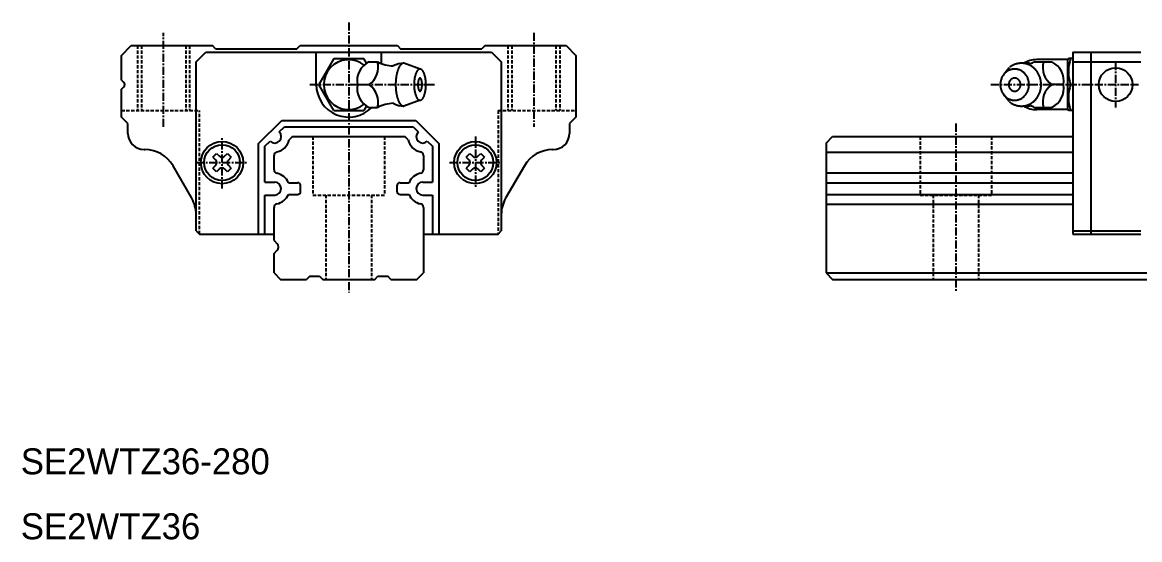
# Model space of a CAD drawing. Extents: x 10 to 419, y 10 to 199.
# Drawn here: x 10.2 to 182.3, y 9.9 to 89.6 of the extents above; entities that cross this region are included whole.
import ezdxf

# ---------------------------------------------------------------- set-up
doc = ezdxf.new("R2010")
doc.units = 0
doc.linetypes.add('CENTER', pattern=[2, 1.25, -0.25, 0.25, -0.25])
doc.linetypes.add('DASHED', pattern=[0.75, 0.5, -0.25])
doc.layers.get('0').update_dxf_attribs({"linetype": 'CONTINUOUS'})
doc.layers.add('CENTER', color=1, linetype='CENTER')

msp = doc.modelspace()

# ---------------------------------------------------------------- linework, layer by layer
at = {"color": 7, "linetype": 'CONTINUOUS'}
for p, q in [((25.499981, 80.70713), (25.499981, 84.49998)), ((25.500036, 84.49997), (27.000032, 85.99997)), ((26.999981, 86), (39.49998, 86)), ((37.00002, 83.49998), (38.50001, 84.99997)), ((38.5, 85), (82.49993, 85)), ((40.00004, 85.49999), (39.50004, 86)), ((39.99998, 85.5), (52.50001, 85.5)), ((52.50005, 85.49998), (53.00003, 85.99998)), ((53.00001, 86), (67.99998, 86)), ((55.49997, 80), (55.49997, 85)), ((65.49997, 85), (65.49997, 83.25493)), ((68.00002, 85.99999), (68.5, 85.5)), ((68.49997, 85.5), (80.99998, 85.5)), ((81.50002, 86), (81.00002, 85.5)), ((81.49998, 86), (93.99998, 86)), ((82.49998, 84.99999), (83.99998, 83.49999)), ((93.99999, 85.99998), (95.49999, 84.49997)), ((95.49998, 84.49998), (95.49998, 75)), ((171.99997, 84.99998), (171.99997, 56.99998)), ((171.99997, 84.99998), (182.49995, 84.99998)), ((174.79996, 84.99998), (174.79996, 56.99998)), ((36.99997, 57.50001), (36.99997, 83.49998)), ((58.19052, 84.00002), (55.88112, 80.00001)), ((58.19053, 84.00003), (60.49995, 84.00003)), ((60.49995, 84.00003), (62.80937, 84.00003)), ((63.21969, 83.28934), (62.80938, 84.00002)), ((63.64536, 83.5074), (64.92351, 83.5074)), ((71.48067, 82.39999), (68.9862, 83.29999)), ((83.99997, 83.49998), (83.99997, 57.50001)), ((166.09889, 83.50738), (168.78334, 83.50738)), ((171.24319, 83.84996), (166.44787, 83.84996)), ((171.24319, 83.84998), (171.32979, 83.99998)), ((171.24319, 76.14998), (171.24319, 83.84998)), ((171.99997, 83.99998), (171.32979, 83.99998)), ((171.99997, 83.49998), (182.49995, 83.49998)), ((162.18163, 82.57799), (161.376, 81.57176)), ((25.499981, 75), (25.499981, 79.29287)), ((25.500019, 80.70711), (25.853572, 80.35355)), ((25.500019, 79.29289), (25.853572, 79.64645)), ((58.19052, 76), (55.88112, 80.00001)), ((61.84948, 80), (63.64536, 80)), ((170.57135, 79.99998), (168.7755, 79.99998)), ((171.67621, 79.99998), (171.99997, 79.99998)), ((71.48067, 77.6), (68.9862, 76.7)), ((162.18163, 77.42197), (161.376, 78.4282)), ((58.19053, 76), (60.49995, 76)), ((60.49995, 76), (62.80937, 76)), ((63.23237, 76.73263), (62.80938, 76)), ((63.64536, 76.49259), (64.92351, 76.49259)), ((166.09889, 76.49258), (168.78334, 76.49258)), ((171.24319, 76.14997), (166.45207, 76.14997)), ((171.32979, 75.99998), (171.24319, 76.14998)), ((171.99997, 75.99998), (171.32979, 75.99998)), ((26.500021, 73.99999), (25.50002, 74.99999)), ((26.499981, 72.5), (26.499981, 74)), ((46.59999, 70.9142), (50.17998, 74.4942)), ((50.17997, 74.49421), (70.81997, 74.49421)), ((70.81999, 74.49421), (74.39999, 70.91421)), ((94.49998, 74), (94.49998, 72.5)), ((95.50001, 75.00001), (94.50001, 74.00001)), ((49.80709, 72.7071), (50.59421, 73.49421)), ((50.59419, 73.49421), (70.40576, 73.49421)), ((70.40577, 73.49422), (71.19288, 72.70711)), ((46.59997, 57), (46.59997, 70.91421)), ((47.59999, 70.49999), (48.39288, 71.29288)), ((51.84081, 71.99998), (51.34081, 71.49998)), ((51.84079, 71.99998), (69.15913, 71.99998)), ((69.65914, 71.49998), (69.15914, 71.99998)), ((72.60709, 71.29289), (73.39999, 70.5)), ((74.39997, 70.91421), (74.39997, 57)), ((133.99997, 71), (133.99997, 51)), ((133.99998, 71.00002), (134.99997, 72.00001)), ((134.99997, 72), (171.99997, 72)), ((28.999981, 70), (29.113247, 70)), ((39.57878, 68.83765), (40.02752, 68.38891)), ((39.5788, 68.83765), (40.16234, 69.4212)), ((40.16233, 69.4212), (40.61107, 68.97246)), ((41.38889, 68.97246), (41.83763, 69.4212)), ((41.83765, 69.4212), (42.42119, 68.83766)), ((41.97244, 68.3889), (42.42118, 68.83764)), ((47.59997, 65), (47.59997, 70.5)), ((48.99995, 66.89758), (48.99995, 69.10237)), ((71.99995, 69.10237), (71.99995, 66.89758)), ((73.39997, 70.5), (73.39997, 65)), ((78.57878, 68.83765), (79.02752, 68.38891)), ((78.57879, 68.83766), (79.16234, 69.4212)), ((79.16234, 69.4212), (79.61107, 68.97246)), ((80.3889, 68.97245), (80.83764, 69.42119)), ((80.83764, 69.4212), (81.42119, 68.83766)), ((80.97244, 68.38891), (81.42118, 68.83765)), ((91.88671, 70), (91.99998, 70)), ((133.99997, 69.58916), (171.99997, 69.58916)), ((36.33016, 62.50003), (33.443439, 67.49997)), ((40.02752, 67.61109), (39.57878, 67.16235)), ((40.16235, 66.57881), (39.5788, 67.16236)), ((42.42119, 67.16235), (41.83764, 66.57881)), ((42.42118, 67.16234), (41.97243, 67.61109)), ((79.02752, 67.6111), (78.57878, 67.16236)), ((79.16234, 66.57881), (78.5788, 67.16236)), ((81.42118, 67.16236), (80.83764, 66.57881)), ((81.42118, 67.16236), (80.97244, 67.6111)), ((87.55662, 67.5), (84.66989, 62.50003)), ((40.61108, 67.02754), (40.16234, 66.5788)), ((41.83764, 66.5788), (41.38889, 67.02755)), ((79.61107, 67.02754), (79.16234, 66.5788)), ((80.83762, 66.5788), (80.38889, 67.02754)), ((133.99997, 66.41083), (171.99997, 66.41083)), ((47.59997, 65), (49.09997, 65)), ((51.21048, 64.89999), (52.59996, 64.89999)), ((53.09996, 63.59999), (53.09996, 64.39999)), ((67.89996, 64.39999), (67.89996, 63.59999)), ((68.39996, 64.89999), (69.78944, 64.89999)), ((71.89997, 65), (73.39997, 65)), ((133.99997, 64.90001), (171.99997, 64.90001)), ((47.59997, 57), (47.59997, 63)), ((47.59997, 63), (49.09997, 63)), ((51.21048, 63.09999), (52.59996, 63.09999)), ((68.39996, 63.09999), (69.78944, 63.09999)), ((71.89997, 63), (73.39997, 63)), ((73.39997, 63), (73.39997, 57)), ((133.99997, 63.10001), (171.99997, 63.10001)), ((48.99995, 55.98994), (48.99995, 61.10238)), ((71.99995, 61.10238), (71.99995, 51)), ((133.99997, 61.58918), (171.99997, 61.58918)), ((37, 57.50003), (37.50001, 57.00001)), ((37.5, 57), (48.99995, 57)), ((71.99995, 57), (83.49993, 57)), ((83.49997, 57.00002), (83.99996, 57.50003)), ((171.99997, 57.49998), (182.49995, 57.49998)), ((171.99997, 56.99998), (182.49995, 56.99998)), ((48.99996, 55.98993), (49.49493, 55.49496)), ((48.99995, 51), (48.99995, 54.01002)), ((48.99996, 54.01002), (49.49494, 54.505)), ((49, 51), (50, 50)), ((49.99995, 49.99998), (53.99995, 49.99998)), ((54.49997, 50.49999), (53.99998, 50)), ((54.49995, 50.49998), (55.99997, 50.49998)), ((55.99997, 50.49998), (56.49997, 49.99998)), ((56.49995, 49.99998), (64.49995, 49.99998)), ((64.49996, 49.99999), (64.99996, 50.49999)), ((64.99995, 50.49998), (66.49995, 50.49998)), ((66.99998, 50), (66.49998, 50.5)), ((66.99995, 49.99998), (70.99995, 49.99998)), ((70.99998, 50), (71.99998, 51)), ((133.99997, 51.00003), (413.99997, 51.00003)), ((133.99997, 51.00002), (134.99997, 50.00002)), ((134.99997, 50), (412.99995, 50))]:
    msp.add_line(p, q, dxfattribs=at)
at = {"color": 3, "linetype": 'DASHED'}
for p, q in [((27.999981, 86), (27.999981, 76)), ((28.599981, 86), (28.599981, 76)), ((35.39998, 86), (35.39998, 76)), ((35.99998, 86), (35.99998, 76)), ((84.99998, 86), (84.99998, 76)), ((85.59998, 86), (85.59998, 76)), ((92.39998, 86), (92.39998, 76)), ((92.99998, 86), (92.99998, 76)), ((25.499981, 76), (37.49997, 76)), ((37.49997, 57), (37.49997, 76)), ((83.49997, 76), (83.49997, 57)), ((83.49997, 76), (95.49997, 76)), ((54.99995, 71.99998), (54.99995, 62.99998)), ((65.99995, 71.99998), (65.99995, 62.99998)), ((148.49997, 72), (148.49997, 63)), ((159.49997, 72), (159.49997, 63)), ((54.99995, 62.99998), (65.99995, 62.99998)), ((56.99995, 62.99998), (56.99995, 49.99998)), ((63.99995, 62.99998), (63.99995, 49.99998)), ((148.49997, 63), (159.49997, 63)), ((150.49997, 63), (150.49997, 50)), ((157.49997, 63), (157.49997, 50))]:
    msp.add_line(p, q, dxfattribs=at)
at = {"color": 7, "linetype": 'CONTINUOUS'}
for points in [[(68.9862, 83.3, 0), (68.9552, 83.299, 0), (68.9242, 83.296, 0), (68.8933, 83.2911, 0), (68.8624, 83.2841, 0), (68.8316, 83.2752, 0), (68.8009, 83.2643, 0), (68.7703, 83.2514, 0), (68.7398, 83.2366, 0), (68.7095, 83.2198, 0), (68.6794, 83.2011, 0), (68.6494, 83.1805, 0), (68.6196, 83.1579, 0), (68.5901, 83.1334, 0), (68.5608, 83.1071, 0), (68.5317, 83.0789, 0), (68.5029, 83.0488, 0), (68.4744, 83.0169, 0), (68.4463, 82.9832, 0), (68.4184, 82.9476, 0), (68.3909, 82.9103, 0), (68.3637, 82.8713, 0), (68.337, 82.8305, 0), (68.3106, 82.788, 0), (68.2846, 82.7438, 0), (68.259, 82.698, 0), (68.2339, 82.6506, 0), (68.2093, 82.6015, 0), (68.1851, 82.5509, 0), (68.1613, 82.4988, 0), (68.1381, 82.4451, 0), (68.1154, 82.39, 0), (68.0932, 82.3335, 0), (68.0716, 82.2755, 0), (68.0505, 82.2161, 0), (68.03, 82.1555, 0), (68.01, 82.0935, 0), (67.9906, 82.0303, 0), (67.9719, 81.9658, 0), (67.9537, 81.9002, 0), (67.9362, 81.8334, 0), (67.9193, 81.7655, 0), (67.903, 81.6965, 0), (67.8874, 81.6266, 0), (67.8725, 81.5556, 0), (67.8582, 81.4837, 0), (67.8446, 81.4109, 0), (67.8317, 81.3373, 0), (67.8195, 81.2629, 0), (67.808, 81.1877, 0), (67.7972, 81.1117, 0), (67.7871, 81.0351, 0), (67.7777, 80.9579, 0), (67.7691, 80.8802, 0), (67.7612, 80.8018, 0), (67.754, 80.723, 0), (67.7476, 80.6438, 0), (67.7419, 80.5642, 0), (67.737, 80.4842, 0), (67.7328, 80.404, 0), (67.7294, 80.3235, 0), (67.7268, 80.2428, 0), (67.7249, 80.1619, 0), (67.7237, 80.081, 0), (67.7233, 80, 0), (67.7237, 79.919, 0), (67.7249, 79.8381, 0), (67.7268, 79.7572, 0), (67.7294, 79.6765, 0), (67.7328, 79.596, 0), (67.737, 79.5158, 0), (67.7419, 79.4358, 0), (67.7476, 79.3562, 0), (67.754, 79.277, 0), (67.7612, 79.1982, 0), (67.7691, 79.1198, 0), (67.7777, 79.0421, 0), (67.7871, 78.9649, 0), (67.7972, 78.8883, 0), (67.808, 78.8123, 0), (67.8195, 78.7371, 0), (67.8317, 78.6627, 0), (67.8446, 78.5891, 0), (67.8582, 78.5163, 0), (67.8725, 78.4444, 0), (67.8874, 78.3734, 0), (67.903, 78.3035, 0), (67.9193, 78.2345, 0), (67.9362, 78.1666, 0), (67.9537, 78.0998, 0), (67.9719, 78.0342, 0), (67.9906, 77.9697, 0), (68.01, 77.9065, 0), (68.03, 77.8445, 0), (68.0505, 77.7839, 0), (68.0716, 77.7245, 0), (68.0932, 77.6665, 0), (68.1154, 77.61, 0), (68.1381, 77.5549, 0), (68.1613, 77.5012, 0), (68.1851, 77.4491, 0), (68.2093, 77.3985, 0), (68.2339, 77.3494, 0), (68.259, 77.302, 0), (68.2846, 77.2562, 0), (68.3106, 77.212, 0), (68.337, 77.1695, 0), (68.3637, 77.1287, 0), (68.3909, 77.0897, 0), (68.4184, 77.0524, 0), (68.4463, 77.0168, 0), (68.4744, 76.9831, 0), (68.5029, 76.9512, 0), (68.5317, 76.9211, 0), (68.5608, 76.8929, 0), (68.5901, 76.8666, 0), (68.6196, 76.8421, 0), (68.6494, 76.8195, 0), (68.6794, 76.7989, 0), (68.7095, 76.7802, 0), (68.7398, 76.7634, 0), (68.7703, 76.7486, 0), (68.8009, 76.7357, 0), (68.8316, 76.7248, 0), (68.8624, 76.7159, 0), (68.8933, 76.7089, 0), (68.9242, 76.704, 0), (68.9552, 76.701, 0), (68.9862, 76.7, 0)], [(162.274, 77.3451, 0), (162.36, 77.2791, 0), (162.447, 77.2164, 0), (162.537, 77.1569, 0), (162.628, 77.1008, 0), (162.722, 77.0482, 0), (162.817, 76.9991, 0), (162.913, 76.9536, 0), (163.011, 76.9116, 0), (163.11, 76.8734, 0), (163.21, 76.8389, 0), (163.311, 76.8081, 0), (163.413, 76.7811, 0), (163.516, 76.7579, 0), (163.62, 76.7386, 0), (163.724, 76.7232, 0), (163.828, 76.7117, 0), (163.933, 76.7041, 0), (164.038, 76.7004, 0), (164.143, 76.7006, 0), (164.248, 76.7047, 0), (164.353, 76.7128, 0), (164.458, 76.7248, 0), (164.562, 76.7406, 0), (164.665, 76.7604, 0), (164.768, 76.7839, 0), (164.87, 76.8114, 0), (164.971, 76.8426, 0), (165.071, 76.8775, 0), (165.17, 76.9162, 0), (165.268, 76.9585, 0), (165.364, 77.0045, 0), (165.459, 77.054, 0), (165.552, 77.107, 0), (165.643, 77.1634, 0), (165.732, 77.2233, 0), (165.82, 77.2864, 0), (165.905, 77.3527, 0), (165.988, 77.4222, 0), (166.069, 77.4948, 0), (166.148, 77.5703, 0), (166.224, 77.6487, 0), (166.298, 77.73, 0), (166.369, 77.8139, 0), (166.437, 77.9004, 0), (166.502, 77.9894, 0), (166.565, 78.0808, 0), (166.625, 78.1745, 0), (166.681, 78.2704, 0), (166.735, 78.3683, 0), (166.785, 78.4681, 0), (166.832, 78.5698, 0), (166.876, 78.6732, 0), (166.917, 78.7781, 0), (166.954, 78.8845, 0), (166.988, 78.9923, 0), (167.018, 79.1012, 0), (167.045, 79.2112, 0), (167.069, 79.3221, 0), (167.088, 79.4339, 0), (167.105, 79.5463, 0), (167.117, 79.6592, 0), (167.126, 79.7726, 0), (167.132, 79.8862, 0), (167.134, 80, 0), (167.132, 80.1137, 0), (167.126, 80.2274, 0), (167.117, 80.3407, 0), (167.105, 80.4537, 0), (167.088, 80.5661, 0), (167.069, 80.6778, 0), (167.045, 80.7888, 0), (167.018, 80.8988, 0), (166.988, 81.0077, 0), (166.954, 81.1154, 0), (166.917, 81.2218, 0), (166.876, 81.3268, 0), (166.832, 81.4301, 0), (166.785, 81.5318, 0), (166.735, 81.6317, 0), (166.681, 81.7296, 0), (166.625, 81.8254, 0), (166.565, 81.9191, 0), (166.502, 82.0105, 0), (166.437, 82.0996, 0), (166.369, 82.1861, 0), (166.298, 82.27, 0), (166.224, 82.3512, 0), (166.148, 82.4296, 0), (166.069, 82.5052, 0), (165.988, 82.5777, 0), (165.905, 82.6472, 0), (165.82, 82.7136, 0), (165.732, 82.7767, 0), (165.643, 82.8365, 0), (165.552, 82.893, 0), (165.459, 82.946, 0), (165.364, 82.9955, 0), (165.268, 83.0414, 0), (165.17, 83.0838, 0), (165.071, 83.1224, 0), (164.971, 83.1574, 0), (164.87, 83.1886, 0), (164.768, 83.216, 0), (164.665, 83.2396, 0), (164.562, 83.2593, 0), (164.458, 83.2752, 0), (164.353, 83.2872, 0), (164.248, 83.2952, 0), (164.143, 83.2994, 0), (164.038, 83.2996, 0), (163.933, 83.2959, 0), (163.828, 83.2883, 0), (163.724, 83.2767, 0), (163.62, 83.2613, 0), (163.516, 83.242, 0), (163.413, 83.2189, 0), (163.311, 83.1919, 0), (163.21, 83.1611, 0), (163.11, 83.1266, 0), (163.011, 83.0883, 0), (162.913, 83.0464, 0), (162.817, 83.0009, 0), (162.722, 82.9517, 0), (162.628, 82.8991, 0), (162.537, 82.8431, 0), (162.447, 82.7836, 0), (162.36, 82.7209, 0), (162.274, 82.6549, 0)], [(165.459, 83.2527, 0), (165.452, 83.254, 0), (165.445, 83.2553, 0), (165.438, 83.2565, 0), (165.431, 83.2578, 0), (165.424, 83.259, 0), (165.416, 83.2602, 0), (165.409, 83.2614, 0), (165.402, 83.2626, 0), (165.395, 83.2637, 0), (165.388, 83.2649, 0), (165.381, 83.266, 0), (165.374, 83.2671, 0), (165.367, 83.2682, 0), (165.36, 83.2692, 0), (165.353, 83.2703, 0), (165.346, 83.2713, 0), (165.339, 83.2723, 0), (165.331, 83.2733, 0), (165.324, 83.2743, 0), (165.317, 83.2752, 0), (165.31, 83.2762, 0), (165.303, 83.2771, 0), (165.296, 83.278, 0), (165.289, 83.2789, 0), (165.282, 83.2797, 0), (165.275, 83.2806, 0), (165.268, 83.2814, 0), (165.26, 83.2822, 0), (165.253, 83.283, 0), (165.246, 83.2838, 0), (165.239, 83.2845, 0), (165.232, 83.2853, 0), (165.225, 83.286, 0), (165.218, 83.2867, 0), (165.211, 83.2874, 0), (165.203, 83.2881, 0), (165.196, 83.2887, 0), (165.189, 83.2893, 0), (165.182, 83.2899, 0), (165.175, 83.2905, 0), (165.168, 83.2911, 0), (165.161, 83.2917, 0), (165.154, 83.2922, 0), (165.146, 83.2927, 0), (165.139, 83.2932, 0), (165.132, 83.2937, 0), (165.125, 83.2942, 0), (165.118, 83.2946, 0), (165.111, 83.2951, 0), (165.104, 83.2955, 0), (165.096, 83.2959, 0), (165.089, 83.2963, 0), (165.082, 83.2966, 0), (165.075, 83.297, 0), (165.068, 83.2973, 0), (165.061, 83.2976, 0), (165.054, 83.2979, 0), (165.046, 83.2981, 0), (165.039, 83.2984, 0), (165.032, 83.2986, 0), (165.025, 83.2988, 0), (165.018, 83.299, 0), (165.011, 83.2992, 0), (165.003, 83.2994, 0), (164.996, 83.2995, 0), (164.989, 83.2996, 0), (164.982, 83.2997, 0), (164.975, 83.2998, 0), (164.968, 83.2999, 0), (164.961, 83.2999, 0), (164.953, 83.3, 0), (164.946, 83.3, 0), (164.939, 83.3, 0), (164.932, 83.3, 0), (164.925, 83.2999, 0), (164.918, 83.2999, 0), (164.911, 83.2998, 0), (164.903, 83.2997, 0), (164.896, 83.2996, 0), (164.889, 83.2994, 0), (164.882, 83.2993, 0), (164.875, 83.2991, 0), (164.868, 83.2989, 0), (164.86, 83.2987, 0), (164.853, 83.2985, 0), (164.846, 83.2983, 0), (164.839, 83.298, 0), (164.832, 83.2977, 0), (164.825, 83.2974, 0), (164.818, 83.2971, 0), (164.81, 83.2968, 0), (164.803, 83.2964, 0), (164.796, 83.2961, 0), (164.789, 83.2957, 0), (164.782, 83.2953, 0), (164.775, 83.2949, 0), (164.768, 83.2944, 0), (164.76, 83.294, 0), (164.753, 83.2935, 0), (164.746, 83.293, 0), (164.739, 83.2925, 0), (164.732, 83.2919, 0), (164.725, 83.2914, 0), (164.718, 83.2908, 0), (164.71, 83.2902, 0), (164.703, 83.2896, 0), (164.696, 83.289, 0), (164.689, 83.2884, 0), (164.682, 83.2877, 0), (164.675, 83.287, 0), (164.668, 83.2863, 0), (164.661, 83.2856, 0), (164.653, 83.2849, 0), (164.646, 83.2842, 0), (164.639, 83.2834, 0), (164.632, 83.2826, 0), (164.625, 83.2818, 0), (164.618, 83.281, 0), (164.611, 83.2801, 0), (164.604, 83.2793, 0), (164.597, 83.2784, 0), (164.589, 83.2775, 0), (164.582, 83.2766, 0), (164.575, 83.2757, 0), (164.568, 83.2747, 0), (164.561, 83.2738, 0), (164.554, 83.2728, 0), (164.547, 83.2718, 0)], [(71.4807, 82.4, 0), (71.4356, 82.3971, 0), (71.3906, 82.3884, 0), (71.3459, 82.374, 0), (71.3015, 82.3539, 0), (71.2575, 82.3281, 0), (71.2141, 82.2967, 0), (71.1713, 82.2597, 0), (71.1292, 82.2173, 0), (71.088, 82.1696, 0), (71.0477, 82.1166, 0), (71.0085, 82.0585, 0), (70.9704, 81.9955, 0), (70.9336, 81.9277, 0), (70.898, 81.8552, 0), (70.8639, 81.7783, 0), (70.8312, 81.6971, 0), (70.8002, 81.6117, 0), (70.7707, 81.5225, 0), (70.743, 81.4297, 0), (70.717, 81.3334, 0), (70.6929, 81.2338, 0), (70.6707, 81.1314, 0), (70.6504, 81.0261, 0), (70.6321, 80.9184, 0), (70.6159, 80.8085, 0), (70.6018, 80.6967, 0), (70.5898, 80.5832, 0), (70.5799, 80.4682, 0), (70.5722, 80.3522, 0), (70.5667, 80.2352, 0), (70.5633, 80.1178, 0), (70.5622, 80, 0), (70.5633, 79.8822, 0), (70.5667, 79.7648, 0), (70.5722, 79.6478, 0), (70.5799, 79.5318, 0), (70.5898, 79.4168, 0), (70.6018, 79.3033, 0), (70.6159, 79.1915, 0), (70.6321, 79.0816, 0), (70.6504, 78.9739, 0), (70.6707, 78.8686, 0), (70.6929, 78.7662, 0), (70.717, 78.6666, 0), (70.743, 78.5703, 0), (70.7707, 78.4775, 0), (70.8002, 78.3883, 0), (70.8312, 78.3029, 0), (70.8639, 78.2217, 0), (70.898, 78.1448, 0), (70.9336, 78.0723, 0), (70.9704, 78.0045, 0), (71.0085, 77.9415, 0), (71.0477, 77.8834, 0), (71.088, 77.8304, 0), (71.1292, 77.7827, 0), (71.1713, 77.7403, 0), (71.2141, 77.7033, 0), (71.2575, 77.6719, 0), (71.3015, 77.6461, 0), (71.3459, 77.626, 0), (71.3906, 77.6116, 0), (71.4356, 77.6029, 0), (71.4807, 77.6, 0), (71.5257, 77.6029, 0), (71.5707, 77.6116, 0), (71.6154, 77.626, 0), (71.6598, 77.6461, 0), (71.7038, 77.6719, 0), (71.7473, 77.7033, 0), (71.7901, 77.7403, 0), (71.8321, 77.7827, 0), (71.8734, 77.8304, 0), (71.9136, 77.8834, 0), (71.9528, 77.9415, 0), (71.9909, 78.0045, 0), (72.0278, 78.0723, 0), (72.0633, 78.1448, 0), (72.0975, 78.2217, 0), (72.1301, 78.3029, 0), (72.1612, 78.3883, 0), (72.1906, 78.4775, 0), (72.2184, 78.5703, 0), (72.2443, 78.6666, 0), (72.2684, 78.7662, 0), (72.2907, 78.8686, 0), (72.3109, 78.9739, 0), (72.3292, 79.0816, 0), (72.3454, 79.1915, 0), (72.3596, 79.3033, 0), (72.3716, 79.4168, 0), (72.3815, 79.5318, 0), (72.3892, 79.6478, 0), (72.3947, 79.7648, 0), (72.398, 79.8822, 0), (72.3991, 80, 0), (72.398, 80.1178, 0), (72.3947, 80.2352, 0), (72.3892, 80.3522, 0), (72.3815, 80.4682, 0), (72.3716, 80.5832, 0), (72.3596, 80.6967, 0), (72.3454, 80.8085, 0), (72.3292, 80.9184, 0), (72.3109, 81.0261, 0), (72.2907, 81.1314, 0), (72.2684, 81.2338, 0), (72.2443, 81.3334, 0), (72.2184, 81.4297, 0), (72.1906, 81.5225, 0), (72.1612, 81.6117, 0), (72.1301, 81.6971, 0), (72.0975, 81.7783, 0), (72.0633, 81.8552, 0), (72.0278, 81.9277, 0), (71.9909, 81.9955, 0), (71.9528, 82.0585, 0), (71.9136, 82.1166, 0), (71.8734, 82.1696, 0), (71.8321, 82.2173, 0), (71.7901, 82.2597, 0), (71.7473, 82.2967, 0), (71.7038, 82.3281, 0), (71.6598, 82.3539, 0), (71.6154, 82.374, 0), (71.5707, 82.3884, 0), (71.5257, 82.3971, 0), (71.4807, 82.4, 0)], [(71.4807, 79, 0), (71.4966, 79.0012, 0), (71.5125, 79.0048, 0), (71.5283, 79.0108, 0), (71.544, 79.0192, 0), (71.5596, 79.03, 0), (71.5749, 79.0431, 0), (71.5901, 79.0585, 0), (71.6049, 79.0761, 0), (71.6195, 79.096, 0), (71.6337, 79.1181, 0), (71.6476, 79.1423, 0), (71.6611, 79.1685, 0), (71.6741, 79.1968, 0), (71.6867, 79.227, 0), (71.6987, 79.2591, 0), (71.7103, 79.2929, 0), (71.7213, 79.3284, 0), (71.7317, 79.3656, 0), (71.7415, 79.4043, 0), (71.7507, 79.4444, 0), (71.7592, 79.4859, 0), (71.767, 79.5286, 0), (71.7742, 79.5724, 0), (71.7807, 79.6173, 0), (71.7864, 79.6631, 0), (71.7914, 79.7097, 0), (71.7957, 79.757, 0), (71.7991, 79.8049, 0), (71.8019, 79.8533, 0), (71.8038, 79.902, 0), (71.805, 79.9509, 0), (71.8054, 80, 0), (71.805, 80.0491, 0), (71.8038, 80.098, 0), (71.8019, 80.1467, 0), (71.7991, 80.1951, 0), (71.7957, 80.243, 0), (71.7914, 80.2903, 0), (71.7864, 80.3369, 0), (71.7807, 80.3827, 0), (71.7742, 80.4276, 0), (71.767, 80.4714, 0), (71.7592, 80.5141, 0), (71.7507, 80.5556, 0), (71.7415, 80.5957, 0), (71.7317, 80.6344, 0), (71.7213, 80.6716, 0), (71.7103, 80.7071, 0), (71.6987, 80.7409, 0), (71.6867, 80.773, 0), (71.6741, 80.8032, 0), (71.6611, 80.8315, 0), (71.6476, 80.8577, 0), (71.6337, 80.8819, 0), (71.6195, 80.904, 0), (71.6049, 80.9239, 0), (71.5901, 80.9415, 0), (71.5749, 80.9569, 0), (71.5596, 80.97, 0), (71.544, 80.9808, 0), (71.5283, 80.9892, 0), (71.5125, 80.9952, 0), (71.4966, 80.9988, 0), (71.4807, 81, 0), (71.4647, 80.9988, 0), (71.4488, 80.9952, 0), (71.433, 80.9892, 0), (71.4173, 80.9808, 0), (71.4018, 80.97, 0), (71.3864, 80.9569, 0), (71.3713, 80.9415, 0), (71.3564, 80.9239, 0), (71.3418, 80.904, 0), (71.3276, 80.8819, 0), (71.3137, 80.8577, 0), (71.3003, 80.8315, 0), (71.2872, 80.8032, 0), (71.2747, 80.773, 0), (71.2626, 80.7409, 0), (71.2511, 80.7071, 0), (71.2401, 80.6716, 0), (71.2297, 80.6344, 0), (71.2199, 80.5957, 0), (71.2107, 80.5556, 0), (71.2022, 80.5141, 0), (71.1943, 80.4714, 0), (71.1871, 80.4276, 0), (71.1807, 80.3827, 0), (71.1749, 80.3369, 0), (71.1699, 80.2903, 0), (71.1657, 80.243, 0), (71.1622, 80.1951, 0), (71.1595, 80.1467, 0), (71.1575, 80.098, 0), (71.1563, 80.0491, 0), (71.156, 80, 0), (71.1563, 79.9509, 0), (71.1575, 79.902, 0), (71.1595, 79.8533, 0), (71.1622, 79.8049, 0), (71.1657, 79.757, 0), (71.1699, 79.7097, 0), (71.1749, 79.6631, 0), (71.1807, 79.6173, 0), (71.1871, 79.5724, 0), (71.1943, 79.5286, 0), (71.2022, 79.4859, 0), (71.2107, 79.4444, 0), (71.2199, 79.4043, 0), (71.2297, 79.3656, 0), (71.2401, 79.3284, 0), (71.2511, 79.2929, 0), (71.2626, 79.2591, 0), (71.2747, 79.227, 0), (71.2872, 79.1968, 0), (71.3003, 79.1685, 0), (71.3137, 79.1423, 0), (71.3276, 79.1181, 0), (71.3418, 79.096, 0), (71.3564, 79.0761, 0), (71.3713, 79.0585, 0), (71.3864, 79.0431, 0), (71.4018, 79.03, 0), (71.4173, 79.0192, 0), (71.433, 79.0108, 0), (71.4488, 79.0048, 0), (71.4647, 79.0012, 0), (71.4807, 79, 0)], [(163.052, 77.6, 0), (163.16, 77.6029, 0), (163.269, 77.6115, 0), (163.377, 77.626, 0), (163.484, 77.6461, 0), (163.59, 77.6719, 0), (163.695, 77.7033, 0), (163.799, 77.7403, 0), (163.9, 77.7827, 0), (164, 77.8304, 0), (164.097, 77.8834, 0), (164.192, 77.9414, 0), (164.284, 78.0045, 0), (164.372, 78.0723, 0), (164.458, 78.1448, 0), (164.541, 78.2217, 0), (164.62, 78.3029, 0), (164.695, 78.3882, 0), (164.766, 78.4774, 0), (164.833, 78.5703, 0), (164.895, 78.6666, 0), (164.953, 78.7661, 0), (165.007, 78.8686, 0), (165.056, 78.9738, 0), (165.1, 79.0815, 0), (165.139, 79.1914, 0), (165.173, 79.3033, 0), (165.202, 79.4168, 0), (165.226, 79.5318, 0), (165.245, 79.6478, 0), (165.258, 79.7647, 0), (165.266, 79.8822, 0), (165.269, 80, 0), (165.266, 80.1177, 0), (165.258, 80.2352, 0), (165.245, 80.3521, 0), (165.226, 80.4682, 0), (165.202, 80.5831, 0), (165.173, 80.6967, 0), (165.139, 80.8085, 0), (165.1, 80.9184, 0), (165.056, 81.0261, 0), (165.007, 81.1313, 0), (164.953, 81.2338, 0), (164.895, 81.3333, 0), (164.833, 81.4297, 0), (164.766, 81.5225, 0), (164.695, 81.6117, 0), (164.62, 81.697, 0), (164.541, 81.7783, 0), (164.458, 81.8552, 0), (164.372, 81.9277, 0), (164.284, 81.9955, 0), (164.192, 82.0585, 0), (164.097, 82.1166, 0), (164, 82.1696, 0), (163.9, 82.2173, 0), (163.799, 82.2597, 0), (163.695, 82.2966, 0), (163.59, 82.3281, 0), (163.484, 82.3539, 0), (163.377, 82.374, 0), (163.269, 82.3884, 0), (163.16, 82.3971, 0), (163.052, 82.4, 0), (162.943, 82.3971, 0), (162.834, 82.3884, 0), (162.726, 82.374, 0), (162.619, 82.3539, 0), (162.513, 82.3281, 0), (162.408, 82.2966, 0), (162.305, 82.2597, 0), (162.203, 82.2173, 0), (162.104, 82.1696, 0), (162.006, 82.1166, 0), (161.912, 82.0585, 0), (161.82, 81.9955, 0), (161.731, 81.9277, 0), (161.645, 81.8552, 0), (161.563, 81.7783, 0), (161.484, 81.697, 0), (161.409, 81.6117, 0), (161.338, 81.5225, 0), (161.271, 81.4297, 0), (161.208, 81.3333, 0), (161.15, 81.2338, 0), (161.096, 81.1313, 0), (161.047, 81.0261, 0), (161.003, 80.9184, 0), (160.964, 80.8085, 0), (160.93, 80.6967, 0), (160.901, 80.5831, 0), (160.877, 80.4682, 0), (160.858, 80.3521, 0), (160.845, 80.2352, 0), (160.837, 80.1177, 0), (160.834, 80, 0), (160.837, 79.8822, 0), (160.845, 79.7647, 0), (160.858, 79.6478, 0), (160.877, 79.5318, 0), (160.901, 79.4168, 0), (160.93, 79.3033, 0), (160.964, 79.1914, 0), (161.003, 79.0815, 0), (161.047, 78.9738, 0), (161.096, 78.8686, 0), (161.15, 78.7661, 0), (161.208, 78.6666, 0), (161.271, 78.5703, 0), (161.338, 78.4774, 0), (161.409, 78.3882, 0), (161.484, 78.3029, 0), (161.563, 78.2217, 0), (161.645, 78.1448, 0), (161.731, 78.0723, 0), (161.82, 78.0045, 0), (161.912, 77.9414, 0), (162.006, 77.8834, 0), (162.104, 77.8304, 0), (162.203, 77.7827, 0), (162.305, 77.7403, 0), (162.408, 77.7033, 0), (162.513, 77.6719, 0), (162.619, 77.6461, 0), (162.726, 77.626, 0), (162.834, 77.6115, 0), (162.943, 77.6029, 0), (163.052, 77.6, 0)], [(163.052, 79, 0), (163.097, 79.0012, 0), (163.142, 79.0048, 0), (163.187, 79.0108, 0), (163.232, 79.0192, 0), (163.276, 79.03, 0), (163.32, 79.043, 0), (163.363, 79.0584, 0), (163.405, 79.0761, 0), (163.447, 79.096, 0), (163.487, 79.1181, 0), (163.527, 79.1423, 0), (163.565, 79.1685, 0), (163.602, 79.1968, 0), (163.638, 79.227, 0), (163.672, 79.259, 0), (163.705, 79.2929, 0), (163.736, 79.3284, 0), (163.766, 79.3656, 0), (163.794, 79.4043, 0), (163.82, 79.4444, 0), (163.844, 79.4859, 0), (163.866, 79.5286, 0), (163.887, 79.5724, 0), (163.905, 79.6173, 0), (163.921, 79.6631, 0), (163.936, 79.7097, 0), (163.948, 79.757, 0), (163.958, 79.8049, 0), (163.966, 79.8533, 0), (163.971, 79.902, 0), (163.974, 79.9509, 0), (163.976, 80, 0), (163.974, 80.049, 0), (163.971, 80.098, 0), (163.966, 80.1467, 0), (163.958, 80.1951, 0), (163.948, 80.243, 0), (163.936, 80.2903, 0), (163.921, 80.3369, 0), (163.905, 80.3827, 0), (163.887, 80.4275, 0), (163.866, 80.4714, 0), (163.844, 80.5141, 0), (163.82, 80.5555, 0), (163.794, 80.5957, 0), (163.766, 80.6344, 0), (163.736, 80.6715, 0), (163.705, 80.7071, 0), (163.672, 80.7409, 0), (163.638, 80.773, 0), (163.602, 80.8032, 0), (163.565, 80.8314, 0), (163.527, 80.8577, 0), (163.487, 80.8819, 0), (163.447, 80.904, 0), (163.405, 80.9239, 0), (163.363, 80.9415, 0), (163.32, 80.9569, 0), (163.276, 80.97, 0), (163.232, 80.9808, 0), (163.187, 80.9892, 0), (163.142, 80.9952, 0), (163.097, 80.9988, 0), (163.052, 81, 0), (163.006, 80.9988, 0), (162.961, 80.9952, 0), (162.916, 80.9892, 0), (162.871, 80.9808, 0), (162.827, 80.97, 0), (162.783, 80.9569, 0), (162.74, 80.9415, 0), (162.698, 80.9239, 0), (162.657, 80.904, 0), (162.616, 80.8819, 0), (162.577, 80.8577, 0), (162.538, 80.8314, 0), (162.501, 80.8032, 0), (162.466, 80.773, 0), (162.431, 80.7409, 0), (162.398, 80.7071, 0), (162.367, 80.6715, 0), (162.337, 80.6344, 0), (162.31, 80.5957, 0), (162.283, 80.5555, 0), (162.259, 80.5141, 0), (162.237, 80.4714, 0), (162.216, 80.4275, 0), (162.198, 80.3827, 0), (162.182, 80.3369, 0), (162.168, 80.2903, 0), (162.155, 80.243, 0), (162.146, 80.1951, 0), (162.138, 80.1467, 0), (162.132, 80.098, 0), (162.129, 80.049, 0), (162.128, 80, 0), (162.129, 79.9509, 0), (162.132, 79.902, 0), (162.138, 79.8533, 0), (162.146, 79.8049, 0), (162.155, 79.757, 0), (162.168, 79.7097, 0), (162.182, 79.6631, 0), (162.198, 79.6173, 0), (162.216, 79.5724, 0), (162.237, 79.5286, 0), (162.259, 79.4859, 0), (162.283, 79.4444, 0), (162.31, 79.4043, 0), (162.337, 79.3656, 0), (162.367, 79.3284, 0), (162.398, 79.2929, 0), (162.431, 79.259, 0), (162.466, 79.227, 0), (162.501, 79.1968, 0), (162.538, 79.1685, 0), (162.577, 79.1423, 0), (162.616, 79.1181, 0), (162.657, 79.096, 0), (162.698, 79.0761, 0), (162.74, 79.0584, 0), (162.783, 79.043, 0), (162.827, 79.03, 0), (162.871, 79.0192, 0), (162.916, 79.0108, 0), (162.961, 79.0048, 0), (163.006, 79.0012, 0), (163.052, 79, 0)], [(164.547, 76.7282, 0), (164.554, 76.7272, 0), (164.561, 76.7262, 0), (164.568, 76.7252, 0), (164.575, 76.7243, 0), (164.582, 76.7234, 0), (164.589, 76.7224, 0), (164.597, 76.7215, 0), (164.604, 76.7207, 0), (164.611, 76.7198, 0), (164.618, 76.719, 0), (164.625, 76.7182, 0), (164.632, 76.7174, 0), (164.639, 76.7166, 0), (164.646, 76.7158, 0), (164.653, 76.7151, 0), (164.661, 76.7143, 0), (164.668, 76.7136, 0), (164.675, 76.7129, 0), (164.682, 76.7122, 0), (164.689, 76.7116, 0), (164.696, 76.7109, 0), (164.703, 76.7103, 0), (164.71, 76.7097, 0), (164.718, 76.7091, 0), (164.725, 76.7086, 0), (164.732, 76.708, 0), (164.739, 76.7075, 0), (164.746, 76.707, 0), (164.753, 76.7065, 0), (164.76, 76.706, 0), (164.768, 76.7055, 0), (164.775, 76.7051, 0), (164.782, 76.7047, 0), (164.789, 76.7043, 0), (164.796, 76.7039, 0), (164.803, 76.7035, 0), (164.81, 76.7032, 0), (164.818, 76.7028, 0), (164.825, 76.7025, 0), (164.832, 76.7022, 0), (164.839, 76.702, 0), (164.846, 76.7017, 0), (164.853, 76.7015, 0), (164.86, 76.7012, 0), (164.868, 76.701, 0), (164.875, 76.7008, 0), (164.882, 76.7007, 0), (164.889, 76.7005, 0), (164.896, 76.7004, 0), (164.903, 76.7003, 0), (164.911, 76.7002, 0), (164.918, 76.7001, 0), (164.925, 76.7, 0), (164.932, 76.7, 0), (164.939, 76.7, 0), (164.946, 76.7, 0), (164.953, 76.7, 0), (164.961, 76.7, 0), (164.968, 76.7001, 0), (164.975, 76.7001, 0), (164.982, 76.7002, 0), (164.989, 76.7003, 0), (164.996, 76.7005, 0), (165.003, 76.7006, 0), (165.011, 76.7008, 0), (165.018, 76.7009, 0), (165.025, 76.7011, 0), (165.032, 76.7013, 0), (165.039, 76.7016, 0), (165.046, 76.7018, 0), (165.054, 76.7021, 0), (165.061, 76.7024, 0), (165.068, 76.7027, 0), (165.075, 76.703, 0), (165.082, 76.7033, 0), (165.089, 76.7037, 0), (165.096, 76.7041, 0), (165.104, 76.7045, 0), (165.111, 76.7049, 0), (165.118, 76.7053, 0), (165.125, 76.7058, 0), (165.132, 76.7062, 0), (165.139, 76.7067, 0), (165.146, 76.7072, 0), (165.154, 76.7077, 0), (165.161, 76.7083, 0), (165.168, 76.7088, 0), (165.175, 76.7094, 0), (165.182, 76.71, 0), (165.189, 76.7106, 0), (165.196, 76.7113, 0), (165.203, 76.7119, 0), (165.211, 76.7126, 0), (165.218, 76.7133, 0), (165.225, 76.714, 0), (165.232, 76.7147, 0), (165.239, 76.7154, 0), (165.246, 76.7162, 0), (165.253, 76.7169, 0), (165.26, 76.7177, 0), (165.268, 76.7186, 0), (165.275, 76.7194, 0), (165.282, 76.7202, 0), (165.289, 76.7211, 0), (165.296, 76.722, 0), (165.303, 76.7229, 0), (165.31, 76.7238, 0), (165.317, 76.7247, 0), (165.324, 76.7257, 0), (165.331, 76.7267, 0), (165.339, 76.7277, 0), (165.346, 76.7287, 0), (165.353, 76.7297, 0), (165.36, 76.7307, 0), (165.367, 76.7318, 0), (165.374, 76.7329, 0), (165.381, 76.734, 0), (165.388, 76.7351, 0), (165.395, 76.7362, 0), (165.402, 76.7374, 0), (165.409, 76.7386, 0), (165.416, 76.7397, 0), (165.424, 76.741, 0), (165.431, 76.7422, 0), (165.438, 76.7434, 0), (165.445, 76.7447, 0), (165.452, 76.746, 0), (165.459, 76.7473, 0)]]:
    msp.add_polyline3d(points, dxfattribs=at)
for centre, radius in [((178.59995, 79.99998), 2.599999), ((40.99997, 68), 3.25), ((40.99997, 68), 2.75), ((79.99997, 68), 3.25), ((79.99997, 68), 2.75)]:
    msp.add_circle(centre, radius, dxfattribs=at)
for centre, radius, start, end in [((60.49995, 80), 3.849999, 51.526513, 308.47349), ((64.96695, 80.60688), 3.17599, 114.03975, 191.01614), ((61.87011, 82.63351), 3.17599, 303.98386, 15.97117), ((67.61547, 88.86961), 5.999999, 243.20602, 267.6158), ((68.9862, 80), 3.299999, 90.000073, 119.40699), ((166.44997, 79.99996), 3.85, 89.968762, 121.61585), ((163.39419, 88.86318), 5.999999, 290.5447, 296.79398), ((170.55072, 82.63351), 3.17599, 164.02917, 236.01673), ((167.45388, 80.60688), 3.17599, 348.98351, 65.3755), ((177.2763, 81.99998), 5.946513, 160.3465, 199.65353), ((25.499981, 80), 0.5, 315, 45), ((60.49997, 80), 5, 180.00004, 315.45413), ((64.96695, 79.39311), 3.17599, 168.98386, 245.96025), ((61.87011, 77.36648), 3.17599, 344.02883, 56.01614), ((170.55072, 77.36645), 3.17599, 123.98327, 195.97083), ((167.45388, 79.39308), 3.17599, 294.6245, 11.01649), ((177.2763, 77.99998), 5.946513, 160.3465, 199.65353), ((67.61547, 71.13038), 5.999999, 92.384205, 116.79398), ((68.9862, 79.99999), 3.299999, 240.59301, 269.99993), ((166.44997, 80), 3.85, 238.38415, 270.03124), ((163.39419, 71.13678), 5.999999, 63.206024, 69.455304), ((28.999981, 72.5), 2.5, 180.00004, 270.00002), ((49.09997, 72), 1, 225.00005, 45), ((71.89997, 72), 1, 135, 314.99996), ((91.99998, 72.5), 2.5, 270.00002, 0), ((48.92991, 72.06416), 2.476, 281.8239, 346.8289), ((72.07, 72.06416), 2.476, 193.1711, 258.17614), ((29.113247, 65), 5, 30.000028, 89.999873), ((40.99997, 69.36137), 0.55, 225.00005, 314.99995), ((49.54995, 69.10237), 0.55, 101.82386, 179.99991), ((71.44996, 69.10237), 0.55, 0.0000555, 78.176105), ((79.99997, 69.36137), 0.55, 225.00005, 314.99995), ((91.88671, 65), 5, 90.000091, 149.99997), ((39.63861, 68), 0.55, 315.00007, 44.99993), ((40.99997, 66.63864), 0.55, 45.000046, 134.99995), ((42.36134, 68), 0.55, 135, 224.99998), ((78.63861, 68), 0.55, 315.00007, 44.99993), ((79.99997, 66.63864), 0.55, 45.000046, 134.99995), ((81.36134, 68), 0.55, 135, 224.99998), ((49.54995, 66.89758), 0.55, 180.00009, 258.17614), ((48.92991, 63.9358), 2.476, 22.917832, 78.176105), ((72.07, 63.9358), 2.476, 101.82386, 157.08217), ((71.44996, 66.89758), 0.55, 281.8239, 359.99996), ((49.09997, 64), 1, 270.00007, 89.99998), ((52.59996, 64.39999), 0.5, 0.00003597, 89.999982), ((68.39996, 64.39999), 0.5, 89.999982, 179.99996), ((71.89997, 64), 1, 89.999982, 269.99995), ((31.999981, 60.00003), 5, 359.99998, 30.00008), ((48.92991, 64.06417), 2.476, 281.8239, 337.08217), ((52.59996, 63.59999), 0.5, 270.00002, 0.00004), ((68.39996, 63.59999), 0.5, 179.99996, 270), ((72.07, 64.06417), 2.476, 202.91783, 258.17614), ((88.99992, 60.00003), 5, 149.99992, 180.00002), ((49.54995, 61.10238), 0.55, 101.82386, 179.99991), ((71.44996, 61.10238), 0.55, 0.0000555, 78.176105), ((48.99995, 54.99998), 0.7, 315, 45)]:
    msp.add_arc(centre, radius, start, end, dxfattribs=at)
at = {"layer": 'CENTER', "color": 1, "linetype": 'CENTER'}
for p, q in [((60.49995, 89.58898), (60.49995, 47.99998)), ((31.999981, 73.48598), (31.999981, 88)), ((88.99998, 88), (88.99998, 73.48598)), ((178.59995, 83.49998), (178.59995, 76.49998)), ((54.49997, 80), (73.68895, 80)), ((159.37597, 79.99998), (182.09995, 79.99998)), ((153.99997, 74), (153.99997, 48)), ((40.99997, 64), (40.99997, 72)), ((79.99997, 72), (79.99997, 64)), ((36.99997, 68), (44.99997, 68)), ((75.99997, 68), (83.99997, 68))]:
    msp.add_line(p, q, dxfattribs=at)

# ---------------------------------------------------------------- texts
at = {"color": 7, "linetype": 'CONTINUOUS'}
for s, p in [('SE2WTZ36-280', (10, 20)), ('SE2WTZ36', (10, 10))]:
    msp.add_text(s, height=4, dxfattribs=at).set_placement(p)

doc.saveas('drawing.dxf')
